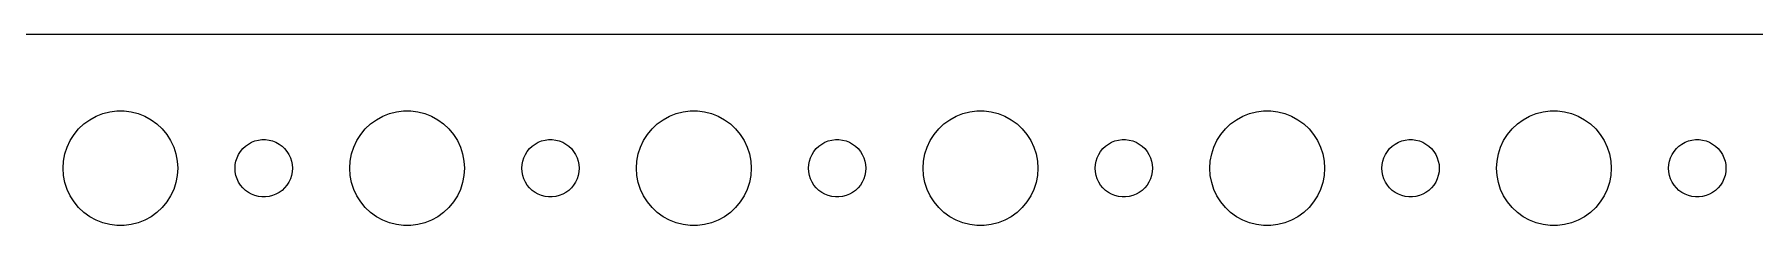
# Model space of a CAD drawing. Header units: metres. Extents: x -187 to 187, y -37 to 37.
# Drawn here: x -94.5 to -4.5, y 27 to 37 of the extents above; entities that cross this region are included whole.
import ezdxf

# ---------------------------------------------------------------- set-up
doc = ezdxf.new("R2010")
doc.units = ezdxf.units.M

msp = doc.modelspace()

# ---------------------------------------------------------------- linework, layer by layer
for p, q in [((182.314, 36.9901), (-182.314, 36.9901)), ((-91.9123, 32.3115), (-91.6075, 32.533)), ((-91.6075, 32.533), (-91.2773, 32.7145)), ((-91.2773, 32.7145), (-90.927, 32.8532)), ((-90.927, 32.8532), (-90.5621, 32.9469)), ((-90.5621, 32.9469), (-90.1884, 32.9941)), ((-90.1884, 32.9941), (-89.8116, 32.9941)), ((-89.8116, 32.9941), (-89.4379, 32.9469)), ((-89.4379, 32.9469), (-89.073, 32.8532)), ((-89.073, 32.8532), (-88.7227, 32.7145)), ((-88.7227, 32.7145), (-88.3925, 32.533)), ((-88.3925, 32.533), (-88.0877, 32.3115)), ((-76.9123, 32.3115), (-76.6075, 32.533)), ((-76.6075, 32.533), (-76.2773, 32.7145)), ((-76.2773, 32.7145), (-75.927, 32.8532)), ((-75.927, 32.8532), (-75.5621, 32.9469)), ((-75.5621, 32.9469), (-75.1884, 32.9941)), ((-75.1884, 32.9941), (-74.8116, 32.9941)), ((-74.8116, 32.9941), (-74.4379, 32.9469)), ((-74.4379, 32.9469), (-74.073, 32.8532)), ((-74.073, 32.8532), (-73.7227, 32.7145)), ((-73.7227, 32.7145), (-73.3925, 32.533)), ((-73.3925, 32.533), (-73.0877, 32.3115)), ((-61.9123, 32.3115), (-61.6075, 32.533)), ((-61.6075, 32.533), (-61.2773, 32.7145)), ((-61.2773, 32.7145), (-60.927, 32.8532)), ((-60.927, 32.8532), (-60.5621, 32.9469)), ((-60.5621, 32.9469), (-60.1884, 32.9941)), ((-60.1884, 32.9941), (-59.8116, 32.9941)), ((-59.8116, 32.9941), (-59.4379, 32.9469)), ((-59.4379, 32.9469), (-59.0729, 32.8532)), ((-59.0729, 32.8532), (-58.7227, 32.7145)), ((-58.7227, 32.7145), (-58.3925, 32.533)), ((-58.3925, 32.533), (-58.0877, 32.3115)), ((-46.9123, 32.3115), (-46.6075, 32.533)), ((-46.6075, 32.533), (-46.2773, 32.7145)), ((-46.2773, 32.7145), (-45.927, 32.8532)), ((-45.927, 32.8532), (-45.5621, 32.9469)), ((-45.5621, 32.9469), (-45.1884, 32.9941)), ((-45.1884, 32.9941), (-44.8116, 32.9941)), ((-44.8116, 32.9941), (-44.4379, 32.9469)), ((-44.4379, 32.9469), (-44.0729, 32.8532)), ((-44.0729, 32.8532), (-43.7227, 32.7145)), ((-43.7227, 32.7145), (-43.3925, 32.533)), ((-43.3925, 32.533), (-43.0877, 32.3115)), ((-31.9123, 32.3115), (-31.6075, 32.533)), ((-31.6075, 32.533), (-31.2773, 32.7145)), ((-31.2773, 32.7145), (-30.927, 32.8532)), ((-30.927, 32.8532), (-30.5621, 32.9469)), ((-30.5621, 32.9469), (-30.1884, 32.9941)), ((-30.1884, 32.9941), (-29.8116, 32.9941)), ((-29.8116, 32.9941), (-29.4379, 32.9469)), ((-29.4379, 32.9469), (-29.0729, 32.8532)), ((-29.0729, 32.8532), (-28.7227, 32.7145)), ((-28.7227, 32.7145), (-28.3925, 32.533)), ((-28.3925, 32.533), (-28.0877, 32.3115)), ((-16.9123, 32.3115), (-16.6075, 32.533)), ((-16.6075, 32.533), (-16.2773, 32.7145)), ((-16.2773, 32.7145), (-15.927, 32.8532)), ((-15.927, 32.8532), (-15.5621, 32.9469)), ((-15.5621, 32.9469), (-15.1884, 32.9941)), ((-15.1884, 32.9941), (-14.8116, 32.9941)), ((-14.8116, 32.9941), (-14.4379, 32.9469)), ((-14.4379, 32.9469), (-14.0729, 32.8532)), ((-14.0729, 32.8532), (-13.7227, 32.7145)), ((-13.7227, 32.7145), (-13.3925, 32.533)), ((-13.3925, 32.533), (-13.0877, 32.3115)), ((-92.6289, 31.4453), (-92.427, 31.7634)), ((-92.427, 31.7634), (-92.1869, 32.0536)), ((-92.1869, 32.0536), (-91.9123, 32.3115)), ((-88.0877, 32.3115), (-87.8131, 32.0536)), ((-87.8131, 32.0536), (-87.573, 31.7634)), ((-87.573, 31.7634), (-87.3711, 31.4453)), ((-77.6289, 31.4453), (-77.427, 31.7634)), ((-77.427, 31.7634), (-77.1869, 32.0536)), ((-77.1869, 32.0536), (-76.9123, 32.3115)), ((-73.0877, 32.3115), (-72.8131, 32.0536)), ((-72.8131, 32.0536), (-72.573, 31.7634)), ((-72.573, 31.7634), (-72.3711, 31.4453)), ((-62.6289, 31.4453), (-62.427, 31.7634)), ((-62.427, 31.7634), (-62.1869, 32.0536)), ((-62.1869, 32.0536), (-61.9123, 32.3115)), ((-58.0877, 32.3115), (-57.8131, 32.0536)), ((-57.8131, 32.0536), (-57.5729, 31.7634)), ((-57.5729, 31.7634), (-57.3711, 31.4453)), ((-47.6289, 31.4453), (-47.427, 31.7634)), ((-47.427, 31.7634), (-47.1869, 32.0536)), ((-47.1869, 32.0536), (-46.9123, 32.3115)), ((-43.0877, 32.3115), (-42.8131, 32.0536)), ((-42.8131, 32.0536), (-42.5729, 31.7634)), ((-42.5729, 31.7634), (-42.3711, 31.4453)), ((-32.6289, 31.4453), (-32.427, 31.7634)), ((-32.427, 31.7634), (-32.1869, 32.0536)), ((-32.1869, 32.0536), (-31.9123, 32.3115)), ((-28.0877, 32.3115), (-27.8131, 32.0536)), ((-27.8131, 32.0536), (-27.5729, 31.7634)), ((-27.5729, 31.7634), (-27.3711, 31.4453)), ((-17.6289, 31.4453), (-17.427, 31.7634)), ((-17.427, 31.7634), (-17.1869, 32.0536)), ((-17.1869, 32.0536), (-16.9123, 32.3115)), ((-13.0877, 32.3115), (-12.8131, 32.0536)), ((-12.8131, 32.0536), (-12.5729, 31.7634)), ((-12.5729, 31.7634), (-12.3711, 31.4453)), ((-92.9763, 30.376), (-92.9057, 30.7461)), ((-92.9057, 30.7461), (-92.7893, 31.1044)), ((-92.7893, 31.1044), (-92.6289, 31.4453)), ((-87.3711, 31.4453), (-87.2107, 31.1044)), ((-87.2107, 31.1044), (-87.0943, 30.7461)), ((-87.0943, 30.7461), (-87.0237, 30.376)), ((-83.8947, 30.5522), (-83.8145, 30.7226)), ((-83.8145, 30.7226), (-83.7135, 30.8817)), ((-83.7135, 30.8817), (-83.5934, 31.0268)), ((-83.5934, 31.0268), (-83.4561, 31.1558)), ((-83.4561, 31.1558), (-83.3037, 31.2665)), ((-83.3037, 31.2665), (-83.1387, 31.3572)), ((-83.1387, 31.3572), (-82.9635, 31.4266)), ((-82.9635, 31.4266), (-82.7811, 31.4734)), ((-82.7811, 31.4734), (-82.5942, 31.497)), ((-82.5942, 31.497), (-82.4058, 31.497)), ((-82.4058, 31.497), (-82.2189, 31.4734)), ((-82.2189, 31.4734), (-82.0365, 31.4266)), ((-82.0365, 31.4266), (-81.8613, 31.3572)), ((-81.8613, 31.3572), (-81.6963, 31.2665)), ((-81.6963, 31.2665), (-81.5439, 31.1558)), ((-81.5439, 31.1558), (-81.4065, 31.0268)), ((-81.4065, 31.0268), (-81.2865, 30.8817)), ((-81.2865, 30.8817), (-81.1855, 30.7226)), ((-81.1855, 30.7226), (-81.1053, 30.5522)), ((-77.9763, 30.376), (-77.9057, 30.7461)), ((-77.9057, 30.7461), (-77.7893, 31.1044)), ((-77.7893, 31.1044), (-77.6289, 31.4453)), ((-72.3711, 31.4453), (-72.2107, 31.1044)), ((-72.2107, 31.1044), (-72.0943, 30.7461)), ((-72.0943, 30.7461), (-72.0237, 30.376)), ((-68.8947, 30.5522), (-68.8145, 30.7226)), ((-68.8145, 30.7226), (-68.7135, 30.8817)), ((-68.7135, 30.8817), (-68.5934, 31.0268)), ((-68.5934, 31.0268), (-68.4561, 31.1558)), ((-68.4561, 31.1558), (-68.3037, 31.2665)), ((-68.3037, 31.2665), (-68.1387, 31.3572)), ((-68.1387, 31.3572), (-67.9635, 31.4266)), ((-67.9635, 31.4266), (-67.7811, 31.4734)), ((-67.7811, 31.4734), (-67.5942, 31.497)), ((-67.5942, 31.497), (-67.4058, 31.497)), ((-67.4058, 31.497), (-67.2189, 31.4734)), ((-67.2189, 31.4734), (-67.0365, 31.4266)), ((-67.0365, 31.4266), (-66.8613, 31.3572)), ((-66.8613, 31.3572), (-66.6963, 31.2665)), ((-66.6963, 31.2665), (-66.5439, 31.1558)), ((-66.5439, 31.1558), (-66.4065, 31.0268)), ((-66.4065, 31.0268), (-66.2865, 30.8817)), ((-66.2865, 30.8817), (-66.1855, 30.7226)), ((-66.1855, 30.7226), (-66.1053, 30.5522)), ((-62.9763, 30.376), (-62.9057, 30.7461)), ((-62.9057, 30.7461), (-62.7893, 31.1044)), ((-62.7893, 31.1044), (-62.6289, 31.4453)), ((-57.3711, 31.4453), (-57.2107, 31.1044)), ((-57.2107, 31.1044), (-57.0942, 30.7461)), ((-57.0942, 30.7461), (-57.0237, 30.376)), ((-53.8947, 30.5522), (-53.8145, 30.7226)), ((-53.8145, 30.7226), (-53.7135, 30.8817)), ((-53.7135, 30.8817), (-53.5934, 31.0268)), ((-53.5934, 31.0268), (-53.4561, 31.1558)), ((-53.4561, 31.1558), (-53.3037, 31.2665)), ((-53.3037, 31.2665), (-53.1387, 31.3572)), ((-53.1387, 31.3572), (-52.9635, 31.4266)), ((-52.9635, 31.4266), (-52.7811, 31.4734)), ((-52.7811, 31.4734), (-52.5942, 31.497)), ((-52.5942, 31.497), (-52.4058, 31.497)), ((-52.4058, 31.497), (-52.2189, 31.4734)), ((-52.2189, 31.4734), (-52.0365, 31.4266)), ((-52.0365, 31.4266), (-51.8613, 31.3572)), ((-51.8613, 31.3572), (-51.6963, 31.2665)), ((-51.6963, 31.2665), (-51.5439, 31.1558)), ((-51.5439, 31.1558), (-51.4065, 31.0268)), ((-51.4065, 31.0268), (-51.2865, 30.8817)), ((-51.2865, 30.8817), (-51.1855, 30.7226)), ((-51.1855, 30.7226), (-51.1053, 30.5522)), ((-47.9763, 30.376), (-47.9057, 30.7461)), ((-47.9057, 30.7461), (-47.7893, 31.1044)), ((-47.7893, 31.1044), (-47.6289, 31.4453)), ((-42.3711, 31.4453), (-42.2107, 31.1044)), ((-42.2107, 31.1044), (-42.0942, 30.7461)), ((-42.0942, 30.7461), (-42.0237, 30.376)), ((-38.8947, 30.5522), (-38.8145, 30.7226)), ((-38.8145, 30.7226), (-38.7135, 30.8817)), ((-38.7135, 30.8817), (-38.5934, 31.0268)), ((-38.5934, 31.0268), (-38.4561, 31.1558)), ((-38.4561, 31.1558), (-38.3037, 31.2665)), ((-38.3037, 31.2665), (-38.1387, 31.3572)), ((-38.1387, 31.3572), (-37.9635, 31.4266)), ((-37.9635, 31.4266), (-37.7811, 31.4734)), ((-37.7811, 31.4734), (-37.5942, 31.497)), ((-37.5942, 31.497), (-37.4058, 31.497)), ((-37.4058, 31.497), (-37.2189, 31.4734)), ((-37.2189, 31.4734), (-37.0365, 31.4266)), ((-37.0365, 31.4266), (-36.8613, 31.3572)), ((-36.8613, 31.3572), (-36.6963, 31.2665)), ((-36.6963, 31.2665), (-36.5439, 31.1558)), ((-36.5439, 31.1558), (-36.4065, 31.0268)), ((-36.4065, 31.0268), (-36.2865, 30.8817)), ((-36.2865, 30.8817), (-36.1855, 30.7226)), ((-36.1855, 30.7226), (-36.1053, 30.5522)), ((-32.9763, 30.376), (-32.9057, 30.7461)), ((-32.9057, 30.7461), (-32.7893, 31.1044)), ((-32.7893, 31.1044), (-32.6289, 31.4453)), ((-27.3711, 31.4453), (-27.2107, 31.1044)), ((-27.2107, 31.1044), (-27.0942, 30.7461)), ((-27.0942, 30.7461), (-27.0237, 30.376)), ((-23.8947, 30.5522), (-23.8145, 30.7226)), ((-23.8145, 30.7226), (-23.7135, 30.8817)), ((-23.7135, 30.8817), (-23.5934, 31.0268)), ((-23.5934, 31.0268), (-23.4561, 31.1558)), ((-23.4561, 31.1558), (-23.3037, 31.2665)), ((-23.3037, 31.2665), (-23.1387, 31.3572)), ((-23.1387, 31.3572), (-22.9635, 31.4266)), ((-22.9635, 31.4266), (-22.7811, 31.4734)), ((-22.7811, 31.4734), (-22.5942, 31.497)), ((-22.5942, 31.497), (-22.4058, 31.497)), ((-22.4058, 31.497), (-22.2189, 31.4734)), ((-22.2189, 31.4734), (-22.0365, 31.4266)), ((-22.0365, 31.4266), (-21.8613, 31.3572)), ((-21.8613, 31.3572), (-21.6963, 31.2665)), ((-21.6963, 31.2665), (-21.5439, 31.1558)), ((-21.5439, 31.1558), (-21.4065, 31.0268)), ((-21.4065, 31.0268), (-21.2865, 30.8817)), ((-21.2865, 30.8817), (-21.1855, 30.7226)), ((-21.1855, 30.7226), (-21.1053, 30.5522)), ((-17.9763, 30.376), (-17.9057, 30.7461)), ((-17.9057, 30.7461), (-17.7893, 31.1044)), ((-17.7893, 31.1044), (-17.6289, 31.4453)), ((-12.3711, 31.4453), (-12.2107, 31.1044)), ((-12.2107, 31.1044), (-12.0942, 30.7461)), ((-12.0942, 30.7461), (-12.0237, 30.376)), ((-8.89465, 30.5522), (-8.81445, 30.7226)), ((-8.81445, 30.7226), (-8.71352, 30.8817)), ((-8.71352, 30.8817), (-8.59344, 31.0268)), ((-8.59344, 31.0268), (-8.45613, 31.1558)), ((-8.45613, 31.1558), (-8.30373, 31.2665)), ((-8.30373, 31.2665), (-8.13866, 31.3572)), ((-8.13866, 31.3572), (-7.96352, 31.4266)), ((-7.96352, 31.4266), (-7.78107, 31.4734)), ((-7.78107, 31.4734), (-7.59418, 31.497)), ((-7.59418, 31.497), (-7.40581, 31.497)), ((-7.40581, 31.497), (-7.21892, 31.4734)), ((-7.21892, 31.4734), (-7.03647, 31.4266)), ((-7.03647, 31.4266), (-6.86133, 31.3572)), ((-6.86133, 31.3572), (-6.69626, 31.2665)), ((-6.69626, 31.2665), (-6.54385, 31.1558)), ((-6.54385, 31.1558), (-6.40654, 31.0268)), ((-6.40654, 31.0268), (-6.28647, 30.8817)), ((-6.28647, 30.8817), (-6.18553, 30.7226)), ((-6.18553, 30.7226), (-6.10533, 30.5522)), ((-93, 30), (-92.9763, 30.376)), ((-92.9763, 29.624), (-93, 30)), ((-87.0237, 30.376), (-87, 30)), ((-87, 30), (-87.0237, 29.624)), ((-84, 30), (-83.9882, 30.188)), ((-83.9882, 29.812), (-84, 30)), ((-83.9882, 30.188), (-83.9529, 30.373)), ((-83.9529, 29.627), (-83.9882, 29.812)), ((-83.9529, 30.373), (-83.8947, 30.5522)), ((-81.1053, 30.5522), (-81.0471, 30.373)), ((-81.0471, 30.373), (-81.0118, 30.188)), ((-81.0118, 29.812), (-81.0471, 29.627)), ((-81.0118, 30.188), (-81, 30)), ((-81, 30), (-81.0118, 29.812)), ((-78, 30), (-77.9763, 30.376)), ((-77.9763, 29.624), (-78, 30)), ((-72.0237, 30.376), (-72, 30)), ((-72, 30), (-72.0237, 29.624)), ((-69, 30), (-68.9882, 30.188)), ((-68.9882, 29.812), (-69, 30)), ((-68.9882, 30.188), (-68.9529, 30.373)), ((-68.9529, 29.627), (-68.9882, 29.812)), ((-68.9529, 30.373), (-68.8947, 30.5522)), ((-66.1053, 30.5522), (-66.0471, 30.373)), ((-66.0471, 30.373), (-66.0118, 30.188)), ((-66.0118, 29.812), (-66.0471, 29.627)), ((-66.0118, 30.188), (-66, 30)), ((-66, 30), (-66.0118, 29.812)), ((-63, 30), (-62.9763, 30.376)), ((-62.9763, 29.624), (-63, 30)), ((-57.0237, 30.376), (-57, 30)), ((-57, 30), (-57.0237, 29.624)), ((-54, 30), (-53.9882, 30.188)), ((-53.9882, 29.812), (-54, 30)), ((-53.9882, 30.188), (-53.9529, 30.373)), ((-53.9529, 29.627), (-53.9882, 29.812)), ((-53.9529, 30.373), (-53.8947, 30.5522)), ((-51.1053, 30.5522), (-51.0471, 30.373)), ((-51.0471, 30.373), (-51.0118, 30.188)), ((-51.0118, 29.812), (-51.0471, 29.627)), ((-51.0118, 30.188), (-51, 30)), ((-51, 30), (-51.0118, 29.812)), ((-48, 30), (-47.9763, 30.376)), ((-47.9763, 29.624), (-48, 30)), ((-42.0237, 30.376), (-42, 30)), ((-42, 30), (-42.0237, 29.624)), ((-39, 30), (-38.9882, 30.188)), ((-38.9882, 29.812), (-39, 30)), ((-38.9882, 30.188), (-38.9529, 30.373)), ((-38.9529, 29.627), (-38.9882, 29.812)), ((-38.9529, 30.373), (-38.8947, 30.5522)), ((-36.1053, 30.5522), (-36.0471, 30.373)), ((-36.0471, 30.373), (-36.0118, 30.188)), ((-36.0118, 29.812), (-36.0471, 29.627)), ((-36.0118, 30.188), (-36, 30)), ((-36, 30), (-36.0118, 29.812)), ((-33, 30), (-32.9763, 30.376)), ((-32.9763, 29.624), (-33, 30)), ((-27.0237, 30.376), (-27, 30)), ((-27, 30), (-27.0237, 29.624)), ((-24, 30), (-23.9882, 30.188)), ((-23.9882, 29.812), (-24, 30)), ((-23.9882, 30.188), (-23.9529, 30.373)), ((-23.9529, 29.627), (-23.9882, 29.812)), ((-23.9529, 30.373), (-23.8947, 30.5522)), ((-21.1053, 30.5522), (-21.0471, 30.373)), ((-21.0471, 30.373), (-21.0118, 30.188)), ((-21.0118, 29.812), (-21.0471, 29.627)), ((-21.0118, 30.188), (-21, 30)), ((-21, 30), (-21.0118, 29.812)), ((-18, 30), (-17.9763, 30.376)), ((-17.9763, 29.624), (-18, 30)), ((-12.0237, 30.376), (-12, 30)), ((-12, 30), (-12.0237, 29.624)), ((-9, 30), (-8.98816, 30.188)), ((-8.98816, 29.812), (-9, 30)), ((-8.98816, 30.188), (-8.95287, 30.373)), ((-8.95287, 29.627), (-8.98816, 29.812)), ((-8.95287, 30.373), (-8.89465, 30.5522)), ((-6.10533, 30.5522), (-6.04712, 30.373)), ((-6.04712, 30.373), (-6.01183, 30.188)), ((-6.01183, 29.812), (-6.04712, 29.627)), ((-6.01183, 30.188), (-6, 30)), ((-6, 30), (-6.01183, 29.812)), ((-92.9057, 29.2539), (-92.9763, 29.624)), ((-92.7893, 28.8956), (-92.9057, 29.2539)), ((-92.6289, 28.5547), (-92.7893, 28.8956)), ((-87.2107, 28.8956), (-87.3711, 28.5547)), ((-87.0943, 29.2539), (-87.2107, 28.8956)), ((-87.0237, 29.624), (-87.0943, 29.2539)), ((-83.8947, 29.4478), (-83.9529, 29.627)), ((-83.8145, 29.2774), (-83.8947, 29.4478)), ((-83.7135, 29.1183), (-83.8145, 29.2774)), ((-83.5934, 28.9732), (-83.7135, 29.1183)), ((-83.4561, 28.8442), (-83.5934, 28.9732)), ((-83.3037, 28.7335), (-83.4561, 28.8442)), ((-81.5439, 28.8442), (-81.6963, 28.7335)), ((-81.4065, 28.9732), (-81.5439, 28.8442)), ((-81.2865, 29.1183), (-81.4065, 28.9732)), ((-81.1855, 29.2774), (-81.2865, 29.1183)), ((-81.1053, 29.4478), (-81.1855, 29.2774)), ((-81.0471, 29.627), (-81.1053, 29.4478)), ((-77.9057, 29.2539), (-77.9763, 29.624)), ((-77.7893, 28.8956), (-77.9057, 29.2539)), ((-77.6289, 28.5547), (-77.7893, 28.8956)), ((-72.2107, 28.8956), (-72.3711, 28.5547)), ((-72.0943, 29.2539), (-72.2107, 28.8956)), ((-72.0237, 29.624), (-72.0943, 29.2539)), ((-68.8947, 29.4478), (-68.9529, 29.627)), ((-68.8145, 29.2774), (-68.8947, 29.4478)), ((-68.7135, 29.1183), (-68.8145, 29.2774)), ((-68.5934, 28.9732), (-68.7135, 29.1183)), ((-68.4561, 28.8442), (-68.5934, 28.9732)), ((-68.3037, 28.7335), (-68.4561, 28.8442)), ((-66.5439, 28.8442), (-66.6963, 28.7335)), ((-66.4065, 28.9732), (-66.5439, 28.8442)), ((-66.2865, 29.1183), (-66.4065, 28.9732)), ((-66.1855, 29.2774), (-66.2865, 29.1183)), ((-66.1053, 29.4478), (-66.1855, 29.2774)), ((-66.0471, 29.627), (-66.1053, 29.4478)), ((-62.9057, 29.2539), (-62.9763, 29.624)), ((-62.7893, 28.8956), (-62.9057, 29.2539)), ((-62.6289, 28.5547), (-62.7893, 28.8956)), ((-57.2107, 28.8956), (-57.3711, 28.5547)), ((-57.0942, 29.2539), (-57.2107, 28.8956)), ((-57.0237, 29.624), (-57.0942, 29.2539)), ((-53.8947, 29.4478), (-53.9529, 29.627)), ((-53.8145, 29.2774), (-53.8947, 29.4478)), ((-53.7135, 29.1183), (-53.8145, 29.2774)), ((-53.5934, 28.9732), (-53.7135, 29.1183)), ((-53.4561, 28.8442), (-53.5934, 28.9732)), ((-53.3037, 28.7335), (-53.4561, 28.8442)), ((-51.5439, 28.8442), (-51.6963, 28.7335)), ((-51.4065, 28.9732), (-51.5439, 28.8442)), ((-51.2865, 29.1183), (-51.4065, 28.9732)), ((-51.1855, 29.2774), (-51.2865, 29.1183)), ((-51.1053, 29.4478), (-51.1855, 29.2774)), ((-51.0471, 29.627), (-51.1053, 29.4478)), ((-47.9057, 29.2539), (-47.9763, 29.624)), ((-47.7893, 28.8956), (-47.9057, 29.2539)), ((-47.6289, 28.5547), (-47.7893, 28.8956)), ((-42.2107, 28.8956), (-42.3711, 28.5547)), ((-42.0942, 29.2539), (-42.2107, 28.8956)), ((-42.0237, 29.624), (-42.0942, 29.2539)), ((-38.8947, 29.4478), (-38.9529, 29.627)), ((-38.8145, 29.2774), (-38.8947, 29.4478)), ((-38.7135, 29.1183), (-38.8145, 29.2774)), ((-38.5934, 28.9732), (-38.7135, 29.1183)), ((-38.4561, 28.8442), (-38.5934, 28.9732)), ((-38.3037, 28.7335), (-38.4561, 28.8442)), ((-36.5439, 28.8442), (-36.6963, 28.7335)), ((-36.4065, 28.9732), (-36.5439, 28.8442)), ((-36.2865, 29.1183), (-36.4065, 28.9732)), ((-36.1855, 29.2774), (-36.2865, 29.1183)), ((-36.1053, 29.4478), (-36.1855, 29.2774)), ((-36.0471, 29.627), (-36.1053, 29.4478)), ((-32.9057, 29.2539), (-32.9763, 29.624)), ((-32.7893, 28.8956), (-32.9057, 29.2539)), ((-32.6289, 28.5547), (-32.7893, 28.8956)), ((-27.2107, 28.8956), (-27.3711, 28.5547)), ((-27.0942, 29.2539), (-27.2107, 28.8956)), ((-27.0237, 29.624), (-27.0942, 29.2539)), ((-23.8947, 29.4478), (-23.9529, 29.627)), ((-23.8145, 29.2774), (-23.8947, 29.4478)), ((-23.7135, 29.1183), (-23.8145, 29.2774)), ((-23.5934, 28.9732), (-23.7135, 29.1183)), ((-23.4561, 28.8442), (-23.5934, 28.9732)), ((-23.3037, 28.7335), (-23.4561, 28.8442)), ((-21.5439, 28.8442), (-21.6963, 28.7335)), ((-21.4065, 28.9732), (-21.5439, 28.8442)), ((-21.2865, 29.1183), (-21.4065, 28.9732)), ((-21.1855, 29.2774), (-21.2865, 29.1183)), ((-21.1053, 29.4478), (-21.1855, 29.2774)), ((-21.0471, 29.627), (-21.1053, 29.4478)), ((-17.9057, 29.2539), (-17.9763, 29.624)), ((-17.7893, 28.8956), (-17.9057, 29.2539)), ((-17.6289, 28.5547), (-17.7893, 28.8956)), ((-12.2107, 28.8956), (-12.3711, 28.5547)), ((-12.0942, 29.2539), (-12.2107, 28.8956)), ((-12.0237, 29.624), (-12.0942, 29.2539)), ((-8.89465, 29.4478), (-8.95287, 29.627)), ((-8.81445, 29.2774), (-8.89465, 29.4478)), ((-8.71352, 29.1183), (-8.81445, 29.2774)), ((-8.59344, 28.9732), (-8.71352, 29.1183)), ((-8.45613, 28.8442), (-8.59344, 28.9732)), ((-8.30373, 28.7335), (-8.45613, 28.8442)), ((-6.54385, 28.8442), (-6.69626, 28.7335)), ((-6.40654, 28.9732), (-6.54385, 28.8442)), ((-6.28647, 29.1183), (-6.40654, 28.9732)), ((-6.18553, 29.2774), (-6.28647, 29.1183)), ((-6.10533, 29.4478), (-6.18553, 29.2774)), ((-6.04712, 29.627), (-6.10533, 29.4478)), ((-92.427, 28.2366), (-92.6289, 28.5547)), ((-92.1869, 27.9464), (-92.427, 28.2366)), ((-91.9123, 27.6884), (-92.1869, 27.9464)), ((-87.8131, 27.9464), (-88.0877, 27.6884)), ((-87.573, 28.2366), (-87.8131, 27.9464)), ((-87.3711, 28.5547), (-87.573, 28.2366)), ((-83.1387, 28.6427), (-83.3037, 28.7335)), ((-82.9635, 28.5734), (-83.1387, 28.6427)), ((-82.7811, 28.5266), (-82.9635, 28.5734)), ((-82.5942, 28.503), (-82.7811, 28.5266)), ((-82.4058, 28.503), (-82.5942, 28.503)), ((-82.2189, 28.5266), (-82.4058, 28.503)), ((-82.0365, 28.5734), (-82.2189, 28.5266)), ((-81.8613, 28.6427), (-82.0365, 28.5734)), ((-81.6963, 28.7335), (-81.8613, 28.6427)), ((-77.427, 28.2366), (-77.6289, 28.5547)), ((-77.1869, 27.9464), (-77.427, 28.2366)), ((-76.9123, 27.6884), (-77.1869, 27.9464)), ((-72.8131, 27.9464), (-73.0877, 27.6884)), ((-72.573, 28.2366), (-72.8131, 27.9464)), ((-72.3711, 28.5547), (-72.573, 28.2366)), ((-68.1387, 28.6427), (-68.3037, 28.7335)), ((-67.9635, 28.5734), (-68.1387, 28.6427)), ((-67.7811, 28.5266), (-67.9635, 28.5734)), ((-67.5942, 28.503), (-67.7811, 28.5266)), ((-67.4058, 28.503), (-67.5942, 28.503)), ((-67.2189, 28.5266), (-67.4058, 28.503)), ((-67.0365, 28.5734), (-67.2189, 28.5266)), ((-66.8613, 28.6427), (-67.0365, 28.5734)), ((-66.6963, 28.7335), (-66.8613, 28.6427)), ((-62.427, 28.2366), (-62.6289, 28.5547)), ((-62.1869, 27.9464), (-62.427, 28.2366)), ((-61.9123, 27.6884), (-62.1869, 27.9464)), ((-57.8131, 27.9464), (-58.0877, 27.6884)), ((-57.5729, 28.2366), (-57.8131, 27.9464)), ((-57.3711, 28.5547), (-57.5729, 28.2366)), ((-53.1387, 28.6427), (-53.3037, 28.7335)), ((-52.9635, 28.5734), (-53.1387, 28.6427)), ((-52.7811, 28.5266), (-52.9635, 28.5734)), ((-52.5942, 28.503), (-52.7811, 28.5266)), ((-52.4058, 28.503), (-52.5942, 28.503)), ((-52.2189, 28.5266), (-52.4058, 28.503)), ((-52.0365, 28.5734), (-52.2189, 28.5266)), ((-51.8613, 28.6427), (-52.0365, 28.5734)), ((-51.6963, 28.7335), (-51.8613, 28.6427)), ((-47.427, 28.2366), (-47.6289, 28.5547)), ((-47.1869, 27.9464), (-47.427, 28.2366)), ((-46.9123, 27.6884), (-47.1869, 27.9464)), ((-42.8131, 27.9464), (-43.0877, 27.6884)), ((-42.5729, 28.2366), (-42.8131, 27.9464)), ((-42.3711, 28.5547), (-42.5729, 28.2366)), ((-38.1387, 28.6427), (-38.3037, 28.7335)), ((-37.9635, 28.5734), (-38.1387, 28.6427)), ((-37.7811, 28.5266), (-37.9635, 28.5734)), ((-37.5942, 28.503), (-37.7811, 28.5266)), ((-37.4058, 28.503), (-37.5942, 28.503)), ((-37.2189, 28.5266), (-37.4058, 28.503)), ((-37.0365, 28.5734), (-37.2189, 28.5266)), ((-36.8613, 28.6427), (-37.0365, 28.5734)), ((-36.6963, 28.7335), (-36.8613, 28.6427)), ((-32.427, 28.2366), (-32.6289, 28.5547)), ((-32.1869, 27.9464), (-32.427, 28.2366)), ((-31.9123, 27.6884), (-32.1869, 27.9464)), ((-27.8131, 27.9464), (-28.0877, 27.6884)), ((-27.5729, 28.2366), (-27.8131, 27.9464)), ((-27.3711, 28.5547), (-27.5729, 28.2366)), ((-23.1387, 28.6427), (-23.3037, 28.7335)), ((-22.9635, 28.5734), (-23.1387, 28.6427)), ((-22.7811, 28.5266), (-22.9635, 28.5734)), ((-22.5942, 28.503), (-22.7811, 28.5266)), ((-22.4058, 28.503), (-22.5942, 28.503)), ((-22.2189, 28.5266), (-22.4058, 28.503)), ((-22.0365, 28.5734), (-22.2189, 28.5266)), ((-21.8613, 28.6427), (-22.0365, 28.5734)), ((-21.6963, 28.7335), (-21.8613, 28.6427)), ((-17.427, 28.2366), (-17.6289, 28.5547)), ((-17.1869, 27.9464), (-17.427, 28.2366)), ((-16.9123, 27.6884), (-17.1869, 27.9464)), ((-12.8131, 27.9464), (-13.0877, 27.6884)), ((-12.5729, 28.2366), (-12.8131, 27.9464)), ((-12.3711, 28.5547), (-12.5729, 28.2366)), ((-8.13866, 28.6427), (-8.30373, 28.7335)), ((-7.96352, 28.5734), (-8.13866, 28.6427)), ((-7.78107, 28.5266), (-7.96352, 28.5734)), ((-7.59418, 28.503), (-7.78107, 28.5266)), ((-7.40581, 28.503), (-7.59418, 28.503)), ((-7.21892, 28.5266), (-7.40581, 28.503)), ((-7.03647, 28.5734), (-7.21892, 28.5266)), ((-6.86133, 28.6427), (-7.03647, 28.5734)), ((-6.69626, 28.7335), (-6.86133, 28.6427)), ((-91.6075, 27.467), (-91.9123, 27.6884)), ((-91.2773, 27.2855), (-91.6075, 27.467)), ((-90.927, 27.1468), (-91.2773, 27.2855)), ((-90.5621, 27.0531), (-90.927, 27.1468)), ((-90.1884, 27.0059), (-90.5621, 27.0531)), ((-89.8116, 27.0059), (-90.1884, 27.0059)), ((-89.4379, 27.0531), (-89.8116, 27.0059)), ((-89.073, 27.1468), (-89.4379, 27.0531)), ((-88.7227, 27.2855), (-89.073, 27.1468)), ((-88.3925, 27.467), (-88.7227, 27.2855)), ((-88.0877, 27.6884), (-88.3925, 27.467)), ((-76.6075, 27.467), (-76.9123, 27.6884)), ((-76.2773, 27.2855), (-76.6075, 27.467)), ((-75.927, 27.1468), (-76.2773, 27.2855)), ((-75.5621, 27.0531), (-75.927, 27.1468)), ((-75.1884, 27.0059), (-75.5621, 27.0531)), ((-74.8116, 27.0059), (-75.1884, 27.0059)), ((-74.4379, 27.0531), (-74.8116, 27.0059)), ((-74.073, 27.1468), (-74.4379, 27.0531)), ((-73.7227, 27.2855), (-74.073, 27.1468)), ((-73.3925, 27.467), (-73.7227, 27.2855)), ((-73.0877, 27.6884), (-73.3925, 27.467)), ((-61.6075, 27.467), (-61.9123, 27.6884)), ((-61.2773, 27.2855), (-61.6075, 27.467)), ((-60.927, 27.1468), (-61.2773, 27.2855)), ((-60.5621, 27.0531), (-60.927, 27.1468)), ((-60.1884, 27.0059), (-60.5621, 27.0531)), ((-59.8116, 27.0059), (-60.1884, 27.0059)), ((-59.4379, 27.0531), (-59.8116, 27.0059)), ((-59.0729, 27.1468), (-59.4379, 27.0531)), ((-58.7227, 27.2855), (-59.0729, 27.1468)), ((-58.3925, 27.467), (-58.7227, 27.2855)), ((-58.0877, 27.6884), (-58.3925, 27.467)), ((-46.6075, 27.467), (-46.9123, 27.6884)), ((-46.2773, 27.2855), (-46.6075, 27.467)), ((-45.927, 27.1468), (-46.2773, 27.2855)), ((-45.5621, 27.0531), (-45.927, 27.1468)), ((-45.1884, 27.0059), (-45.5621, 27.0531)), ((-44.8116, 27.0059), (-45.1884, 27.0059)), ((-44.4379, 27.0531), (-44.8116, 27.0059)), ((-44.0729, 27.1468), (-44.4379, 27.0531)), ((-43.7227, 27.2855), (-44.0729, 27.1468)), ((-43.3925, 27.467), (-43.7227, 27.2855)), ((-43.0877, 27.6884), (-43.3925, 27.467)), ((-31.6075, 27.467), (-31.9123, 27.6884)), ((-31.2773, 27.2855), (-31.6075, 27.467)), ((-30.927, 27.1468), (-31.2773, 27.2855)), ((-30.5621, 27.0531), (-30.927, 27.1468)), ((-30.1884, 27.0059), (-30.5621, 27.0531)), ((-29.8116, 27.0059), (-30.1884, 27.0059)), ((-29.4379, 27.0531), (-29.8116, 27.0059)), ((-29.0729, 27.1468), (-29.4379, 27.0531)), ((-28.7227, 27.2855), (-29.0729, 27.1468)), ((-28.3925, 27.467), (-28.7227, 27.2855)), ((-28.0877, 27.6884), (-28.3925, 27.467)), ((-16.6075, 27.467), (-16.9123, 27.6884)), ((-16.2773, 27.2855), (-16.6075, 27.467)), ((-15.927, 27.1468), (-16.2773, 27.2855)), ((-15.5621, 27.0531), (-15.927, 27.1468)), ((-15.1884, 27.0059), (-15.5621, 27.0531)), ((-14.8116, 27.0059), (-15.1884, 27.0059)), ((-14.4379, 27.0531), (-14.8116, 27.0059)), ((-14.0729, 27.1468), (-14.4379, 27.0531)), ((-13.7227, 27.2855), (-14.0729, 27.1468)), ((-13.3925, 27.467), (-13.7227, 27.2855)), ((-13.0877, 27.6884), (-13.3925, 27.467))]:
    msp.add_line(p, q)

doc.saveas('drawing.dxf')
